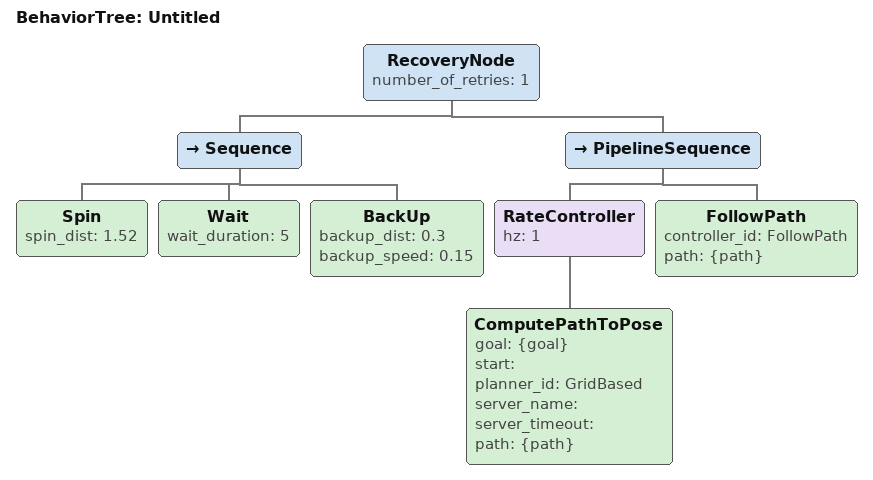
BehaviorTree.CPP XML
<?xml version="1.0" encoding="UTF-8"?>
<root BTCPP_format="4">
  <BehaviorTree ID="Untitled">
    <RecoveryNode number_of_retries="1">
      <Sequence>
        <Spin spin_dist="1.52"
              />
        <Wait wait_duration="5"
              />
        <BackUp backup_dist="0.3"
                backup_speed="0.15"
                />
      </Sequence>
      <PipelineSequence>
        <RateController hz="1">
          <ComputePathToPose goal="{goal}"
                             start=""
                             planner_id="GridBased"
                             server_name=""
                             server_timeout=""
                             path="{path}"/>
        </RateController>
        <FollowPath controller_id="FollowPath"
                    path="{path}"
                    />
      </PipelineSequence>
    </RecoveryNode>
  </BehaviorTree>
</root>
